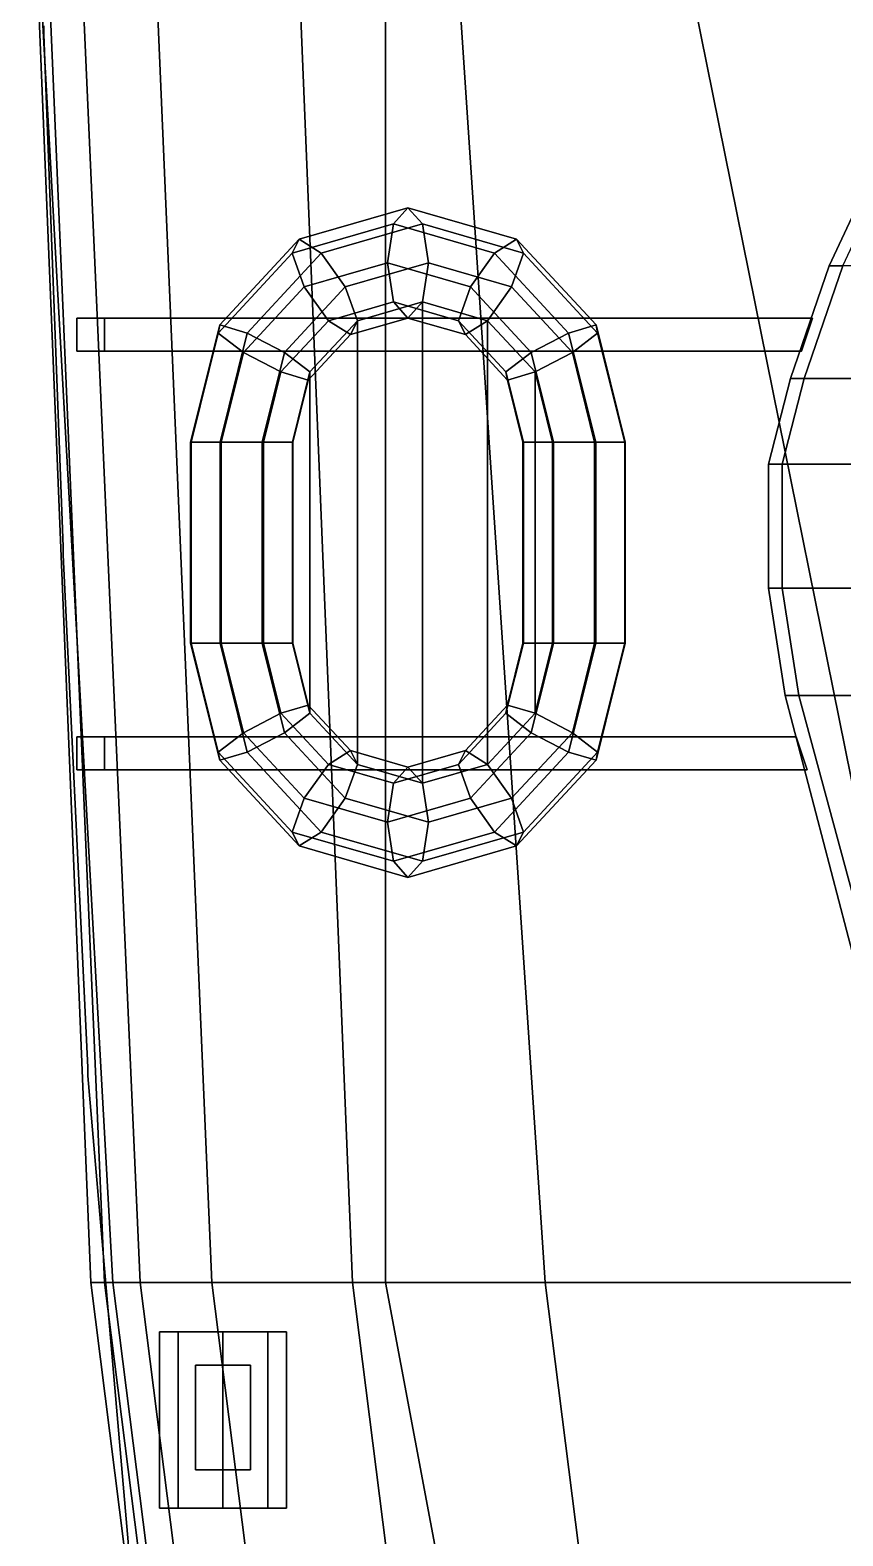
# Model space of a CAD drawing. Header units: millimetres. Extents: x -4.4 to 4.4, y -34.7 to 40.8.
# Drawn here: x -4.3 to -1.35, y -15.82 to -10.36 of the extents above; entities that cross this region are included whole.
import ezdxf

# ---------------------------------------------------------------- set-up
doc = ezdxf.new("R2010")
doc.units = ezdxf.units.MM
for name, color, linetype in [('boats', 1, 'Continuous'), ('railings', 6, 'Continuous'), ('superstructure', 3, 'Continuous')]:
    doc.layers.add(name, color=color, linetype=linetype)

msp = doc.modelspace()

# ---------------------------------------------------------------- linework, layer by layer
for points in [[(-4.26, -9.51, 2.09), (-4.3, -9.51, 1.13), (-4.08, -14.9, 1.13), (-4.03, -14.9, 2.07)], [(-4.3, -9.51, 1.13), (-4.3, -9.51, -0.02), (-4, -14.9, 0.41), (-4.08, -14.9, 1.13)], [(-4.3, -9.51, -0.02), (-4.14, -9.51, -0.73), (-3.9, -14.9, 0.01), (-4, -14.9, 0.41)], [(-3.01, -9.51, 2.16), (-4.26, -9.51, 2.09), (-4.03, -14.9, 2.07), (-3.01, -14.9, 2.13)], [(-4.14, -9.51, -0.73), (-3.87, -9.51, -1.23), (-3.64, -14.9, -0.49), (-3.9, -14.9, 0.01)], [(-3.87, -9.51, -1.23), (-3.35, -9.51, -1.67), (-3.13, -14.9, -1.04), (-3.64, -14.9, -0.49)], [(-3.35, -9.51, -1.67), (-2.79, -9.51, -1.97), (-2.43, -14.9, -1.51), (-3.13, -14.9, -1.04)], [(-0.68, -9.51, 2.26), (-3.01, -9.51, 2.16), (-3.01, -14.9, 2.13), (-0.68, -14.9, 2.2)], [(-2.79, -9.51, -1.97), (-2.04, -9.51, -2.19), (-0.95, -14.9, -2.19), (-2.43, -14.9, -1.51)], [(-2.04, -9.51, -2.19), (-0.91, -9.51, -2.41), (-0.41, -14.9, -2.41), (-0.95, -14.9, -2.19)], [(-1.46, -11.4, 5.18), (-4.03, -11.4, 4.17), (-4.13, -11.4, 4.17), (-1.46, -11.4, 5.28)], [(-1.46, -11.4, 5.28), (-4.13, -11.4, 4.17), (-4.13, -11.52, 4.17), (-1.5, -11.52, 5.28)], [(-4.13, -11.4, 4.17), (-4.13, -11.4, 2.08), (-4.13, -11.52, 2.08), (-4.13, -11.52, 4.17)], [(-4.03, -11.4, 4.17), (-4.03, -11.4, 2.08), (-4.13, -11.4, 2.08), (-4.13, -11.4, 4.17)], [(-4.03, -11.52, 4.17), (-4.03, -11.4, 4.17), (-1.46, -11.4, 5.18), (-1.5, -11.52, 5.18)], [(-4.03, -11.52, 2.08), (-4.03, -11.4, 2.08), (-4.03, -11.4, 4.17), (-4.03, -11.52, 4.17)], [(-1.5, -11.52, 5.28), (-4.13, -11.52, 4.17), (-4.03, -11.52, 4.17), (-1.5, -11.52, 5.18)], [(-4.13, -11.52, 4.17), (-4.13, -11.52, 2.08), (-4.03, -11.52, 2.08), (-4.03, -11.52, 4.17)], [(-1.52, -12.92, 5.28), (-4.13, -12.92, 4.17), (-4.13, -13.04, 4.17), (-1.48, -13.04, 5.28)], [(-1.52, -12.92, 5.18), (-4.03, -12.92, 4.17), (-4.13, -12.92, 4.17), (-1.52, -12.92, 5.28)], [(-4.03, -12.92, 4.17), (-4.03, -12.92, 2.08), (-4.13, -12.92, 2.08), (-4.13, -12.92, 4.17)], [(-4.13, -12.92, 4.17), (-4.13, -12.92, 2.08), (-4.13, -13.04, 2.08), (-4.13, -13.04, 4.17)], [(-4.03, -13.04, 4.17), (-4.03, -12.92, 4.17), (-1.52, -12.92, 5.18), (-1.48, -13.04, 5.18)], [(-4.03, -13.04, 2.08), (-4.03, -12.92, 2.08), (-4.03, -12.92, 4.17), (-4.03, -13.04, 4.17)], [(-1.48, -13.04, 5.28), (-4.13, -13.04, 4.17), (-4.03, -13.04, 4.17), (-1.48, -13.04, 5.18)], [(-4.13, -13.04, 4.17), (-4.13, -13.04, 2.08), (-4.03, -13.04, 2.08), (-4.03, -13.04, 4.17)], [(-4.03, -14.9, 2.07), (-4.08, -14.9, 1.13), (-3.75, -17.51, 1.13), (-3.7, -17.51, 2.07)], [(-4.08, -14.9, 1.13), (-4, -14.9, 0.41), (-3.67, -17.51, 0.41), (-3.75, -17.51, 1.13)], [(-3.01, -14.9, 2.13), (-4.03, -14.9, 2.07), (-3.7, -17.51, 2.07), (-2.52, -17.51, 2.14)], [(-4, -14.9, 0.41), (-3.9, -14.9, 0.01), (-3.57, -17.51, 0.01), (-3.67, -17.51, 0.41)], [(-3.9, -14.9, 0.01), (-3.64, -14.9, -0.49), (-3.31, -17.51, -0.49), (-3.57, -17.51, 0.01)], [(-3.64, -14.9, -0.49), (-3.13, -14.9, -1.04), (-2.8, -17.51, -1.04), (-3.31, -17.51, -0.49)], [(-3.13, -14.9, -1.04), (-2.43, -14.9, -1.51), (-2.1, -17.51, -1.51), (-2.8, -17.51, -1.04)], [(-0.68, -14.9, 2.2), (-3.01, -14.9, 2.13), (-2.52, -17.51, 2.14), (-1.1, -17.51, 2.2)], [(-2.43, -14.9, -1.51), (-0.95, -14.9, -2.19), (-0.62, -17.51, -2.28), (-2.1, -17.51, -1.51)], [(-3.5, -15.2, 2.93), (-3.5, -15.2, 2.08), (-3.7, -15.2, 2.08), (-3.7, -15.2, 2.93)], [(-3.7, -15.2, 2.93), (-3.7, -15.2, 2.08), (-3.7, -15.58, 2.08), (-3.7, -15.58, 2.93)], [(-3.5, -15.58, 2.08), (-3.5, -15.2, 2.08), (-3.5, -15.2, 2.93), (-3.5, -15.58, 2.93)], [(-3.7, -15.58, 2.93), (-3.7, -15.58, 2.08), (-3.5, -15.58, 2.08), (-3.5, -15.58, 2.93)]]:
    msp.add_3dface(points)
at = {"layer": 'boats'}
for points in [[(-3.3232, -11.1139, 4.7351), (-3.3487, -11.1646, 4.8772), (-2.9815, -11.0586, 5.0246), (-2.9288, -11, 4.8934)], [(-3.2434, -11.1646, 4.6147), (-3.3232, -11.1139, 4.7351), (-2.9288, -11, 4.8934), (-2.8761, -11.0586, 4.7621)], [(-2.9288, -11, 4.8934), (-2.9815, -11.0586, 5.0246), (-2.6143, -11.1646, 5.172), (-2.5344, -11.1139, 5.0517)], [(-2.8761, -11.0586, 4.7621), (-2.9288, -11, 4.8934), (-2.5344, -11.1139, 5.0517), (-2.5089, -11.1646, 4.9095)], [(-3.3487, -11.1646, 4.8772), (-3.3049, -11.2871, 4.9579), (-3.0033, -11.2, 5.079), (-2.9815, -11.0586, 5.0246)], [(-3.1559, -11.2871, 4.5867), (-3.2434, -11.1646, 4.6147), (-2.8761, -11.0586, 4.7621), (-2.8543, -11.2, 4.7078)], [(-2.9815, -11.0586, 5.0246), (-3.0033, -11.2, 5.079), (-2.7017, -11.2871, 5.2), (-2.6143, -11.1646, 5.172)], [(-2.8543, -11.2, 4.7078), (-2.8761, -11.0586, 4.7621), (-2.5089, -11.1646, 4.9095), (-2.5527, -11.2871, 4.8288)], [(-3.612, -11.425, 4.6192), (-3.6176, -11.4543, 4.7693), (-3.3487, -11.1646, 4.8772), (-3.3232, -11.1139, 4.7351)], [(-3.5122, -11.4543, 4.5068), (-3.612, -11.425, 4.6192), (-3.3232, -11.1139, 4.7351), (-3.2434, -11.1646, 4.6147)], [(-2.5344, -11.1139, 5.0517), (-2.6143, -11.1646, 5.172), (-2.3454, -11.4543, 5.2799), (-2.2457, -11.425, 5.1676)], [(-2.5089, -11.1646, 4.9095), (-2.5344, -11.1139, 5.0517), (-2.2457, -11.425, 5.1676), (-2.2401, -11.4543, 5.0174)], [(-3.6176, -11.4543, 4.7693), (-3.5257, -11.525, 4.8693), (-3.3049, -11.2871, 4.9579), (-3.3487, -11.1646, 4.8772)], [(-3.3767, -11.525, 4.4981), (-3.5122, -11.4543, 4.5068), (-3.2434, -11.1646, 4.6147), (-3.1559, -11.2871, 4.5867)], [(-3.3049, -11.2871, 4.9579), (-3.2175, -11.4096, 4.9299), (-2.9815, -11.3414, 5.0246), (-3.0033, -11.2, 5.079)], [(-3.1121, -11.4096, 4.6674), (-3.1559, -11.2871, 4.5867), (-2.8543, -11.2, 4.7078), (-2.8761, -11.3414, 4.7621)], [(-3.0033, -11.2, 5.079), (-2.9815, -11.3414, 5.0246), (-2.7455, -11.4096, 5.1193), (-2.7017, -11.2871, 5.2)], [(-2.8761, -11.3414, 4.7621), (-2.8543, -11.2, 4.7078), (-2.5527, -11.2871, 4.8288), (-2.6402, -11.4096, 4.8569)], [(-2.6143, -11.1646, 5.172), (-2.7017, -11.2871, 5.2), (-2.4809, -11.525, 5.2887), (-2.3454, -11.4543, 5.2799)], [(-2.5527, -11.2871, 4.8288), (-2.5089, -11.1646, 4.9095), (-2.2401, -11.4543, 5.0174), (-2.3319, -11.525, 4.9175)], [(-3.5257, -11.525, 4.8693), (-3.3903, -11.5957, 4.8606), (-3.2175, -11.4096, 4.9299), (-3.3049, -11.2871, 4.9579)], [(-3.2849, -11.5957, 4.5981), (-3.3767, -11.525, 4.4981), (-3.1559, -11.2871, 4.5867), (-3.1121, -11.4096, 4.6674)], [(-2.7017, -11.2871, 5.2), (-2.7455, -11.4096, 5.1193), (-2.5728, -11.5957, 5.1887), (-2.4809, -11.525, 5.2887)], [(-2.6402, -11.4096, 4.8569), (-2.5527, -11.2871, 4.8288), (-2.3319, -11.525, 4.9175), (-2.4674, -11.5957, 4.9262)], [(-3.2175, -11.4096, 4.9299), (-3.1376, -11.4603, 4.8096), (-2.9288, -11.4, 4.8934), (-2.9815, -11.3414, 5.0246)], [(-3.1376, -11.4603, 4.8096), (-3.1121, -11.4096, 4.6674), (-2.8761, -11.3414, 4.7621), (-2.9288, -11.4, 4.8934)], [(-3.1121, -13.0204, 4.6674), (-2.8761, -13.0886, 4.7621), (-2.8761, -11.3414, 4.7621), (-3.1121, -11.4096, 4.6674)], [(-2.9815, -11.3414, 5.0246), (-2.9288, -11.4, 4.8934), (-2.72, -11.4603, 4.9772), (-2.7455, -11.4096, 5.1193)], [(-2.9288, -11.4, 4.8934), (-2.8761, -11.3414, 4.7621), (-2.6402, -11.4096, 4.8569), (-2.72, -11.4603, 4.9772)], [(-2.8761, -13.0886, 4.7621), (-2.6402, -13.0204, 4.8569), (-2.6402, -11.4096, 4.8569), (-2.8761, -11.3414, 4.7621)], [(-3.3903, -11.5957, 4.8606), (-3.2905, -11.625, 4.7482), (-3.1376, -11.4603, 4.8096), (-3.2175, -11.4096, 4.9299)], [(-3.2905, -11.625, 4.7482), (-3.2849, -11.5957, 4.5981), (-3.1121, -11.4096, 4.6674), (-3.1376, -11.4603, 4.8096)], [(-3.2849, -12.8343, 4.5981), (-3.1121, -13.0204, 4.6674), (-3.1121, -11.4096, 4.6674), (-3.2849, -11.5957, 4.5981)], [(-2.7455, -11.4096, 5.1193), (-2.72, -11.4603, 4.9772), (-2.5672, -11.625, 5.0385), (-2.5728, -11.5957, 5.1887)], [(-2.72, -11.4603, 4.9772), (-2.6402, -11.4096, 4.8569), (-2.4674, -11.5957, 4.9262), (-2.5672, -11.625, 5.0385)], [(-2.6402, -13.0204, 4.8569), (-2.4674, -12.8343, 4.9262), (-2.4674, -11.5957, 4.9262), (-2.6402, -11.4096, 4.8569)], [(-3.7177, -11.85, 4.5767), (-3.716, -11.85, 4.7298), (-3.6176, -11.4543, 4.7693), (-3.612, -11.425, 4.6192)], [(-3.6106, -11.85, 4.4673), (-3.7177, -11.85, 4.5767), (-3.612, -11.425, 4.6192), (-3.5122, -11.4543, 4.5068)], [(-3.716, -11.85, 4.7298), (-3.6065, -11.85, 4.8369), (-3.5257, -11.525, 4.8693), (-3.6176, -11.4543, 4.7693)], [(-3.4575, -11.85, 4.4656), (-3.6106, -11.85, 4.4673), (-3.5122, -11.4543, 4.5068), (-3.3767, -11.525, 4.4981)], [(-2.3454, -11.4543, 5.2799), (-2.4809, -11.525, 5.2887), (-2.4001, -11.85, 5.3211), (-2.247, -11.85, 5.3194)], [(-2.2457, -11.425, 5.1676), (-2.3454, -11.4543, 5.2799), (-2.247, -11.85, 5.3194), (-2.14, -11.85, 5.21)], [(-2.3319, -11.525, 4.9175), (-2.2401, -11.4543, 5.0174), (-2.1417, -11.85, 5.0569), (-2.2511, -11.85, 4.9499)], [(-2.2401, -11.4543, 5.0174), (-2.2457, -11.425, 5.1676), (-2.14, -11.85, 5.21), (-2.1417, -11.85, 5.0569)], [(-3.6065, -11.85, 4.8369), (-3.4535, -11.85, 4.8352), (-3.3903, -11.5957, 4.8606), (-3.5257, -11.525, 4.8693)], [(-3.3481, -11.85, 4.5727), (-3.4575, -11.85, 4.4656), (-3.3767, -11.525, 4.4981), (-3.2849, -11.5957, 4.5981)], [(-2.4809, -11.525, 5.2887), (-2.5728, -11.5957, 5.1887), (-2.5095, -11.85, 5.2141), (-2.4001, -11.85, 5.3211)], [(-2.4674, -11.5957, 4.9262), (-2.3319, -11.525, 4.9175), (-2.2511, -11.85, 4.9499), (-2.4042, -11.85, 4.9516)], [(-3.4535, -11.85, 4.8352), (-3.3464, -11.85, 4.7257), (-3.2905, -11.625, 4.7482), (-3.3903, -11.5957, 4.8606)], [(-3.3481, -12.58, 4.5727), (-3.2849, -12.8343, 4.5981), (-3.2849, -11.5957, 4.5981), (-3.3481, -11.85, 4.5727)], [(-3.3464, -11.85, 4.7257), (-3.3481, -11.85, 4.5727), (-3.2849, -11.5957, 4.5981), (-3.2905, -11.625, 4.7482)], [(-2.5728, -11.5957, 5.1887), (-2.5672, -11.625, 5.0385), (-2.5112, -11.85, 5.061), (-2.5095, -11.85, 5.2141)], [(-2.5672, -11.625, 5.0385), (-2.4674, -11.5957, 4.9262), (-2.4042, -11.85, 4.9516), (-2.5112, -11.85, 5.061)], [(-2.4674, -12.8343, 4.9262), (-2.4042, -12.58, 4.9516), (-2.4042, -11.85, 4.9516), (-2.4674, -11.5957, 4.9262)], [(-3.7177, -12.58, 4.5767), (-3.716, -12.58, 4.7298), (-3.716, -11.85, 4.7298), (-3.7177, -11.85, 4.5767)], [(-3.6106, -12.58, 4.4673), (-3.7177, -12.58, 4.5767), (-3.7177, -11.85, 4.5767), (-3.6106, -11.85, 4.4673)], [(-3.716, -12.58, 4.7298), (-3.6065, -12.58, 4.8369), (-3.6065, -11.85, 4.8369), (-3.716, -11.85, 4.7298)], [(-3.4575, -12.58, 4.4656), (-3.6106, -12.58, 4.4673), (-3.6106, -11.85, 4.4673), (-3.4575, -11.85, 4.4656)], [(-3.6065, -12.58, 4.8369), (-3.4535, -12.58, 4.8352), (-3.4535, -11.85, 4.8352), (-3.6065, -11.85, 4.8369)], [(-3.3481, -12.58, 4.5727), (-3.4575, -12.58, 4.4656), (-3.4575, -11.85, 4.4656), (-3.3481, -11.85, 4.5727)], [(-3.4535, -12.58, 4.8352), (-3.3464, -12.58, 4.7257), (-3.3464, -11.85, 4.7257), (-3.4535, -11.85, 4.8352)], [(-3.3464, -12.58, 4.7257), (-3.3481, -12.58, 4.5727), (-3.3481, -11.85, 4.5727), (-3.3464, -11.85, 4.7257)], [(-2.5112, -12.58, 5.061), (-2.5095, -12.58, 5.2141), (-2.5095, -11.85, 5.2141), (-2.5112, -11.85, 5.061)], [(-2.4042, -12.58, 4.9516), (-2.5112, -12.58, 5.061), (-2.5112, -11.85, 5.061), (-2.4042, -11.85, 4.9516)], [(-2.5095, -12.58, 5.2141), (-2.4001, -12.58, 5.3211), (-2.4001, -11.85, 5.3211), (-2.5095, -11.85, 5.2141)], [(-2.2511, -12.58, 4.9499), (-2.4042, -12.58, 4.9516), (-2.4042, -11.85, 4.9516), (-2.2511, -11.85, 4.9499)], [(-2.4001, -12.58, 5.3211), (-2.247, -12.58, 5.3194), (-2.247, -11.85, 5.3194), (-2.4001, -11.85, 5.3211)], [(-2.1417, -12.58, 5.0569), (-2.2511, -12.58, 4.9499), (-2.2511, -11.85, 4.9499), (-2.1417, -11.85, 5.0569)], [(-2.247, -12.58, 5.3194), (-2.14, -12.58, 5.21), (-2.14, -11.85, 5.21), (-2.247, -11.85, 5.3194)], [(-2.14, -12.58, 5.21), (-2.1417, -12.58, 5.0569), (-2.1417, -11.85, 5.0569), (-2.14, -11.85, 5.21)], [(-3.612, -13.005, 4.6192), (-3.6176, -12.9757, 4.7693), (-3.716, -12.58, 4.7298), (-3.7177, -12.58, 4.5767)], [(-3.5122, -12.9757, 4.5068), (-3.612, -13.005, 4.6192), (-3.7177, -12.58, 4.5767), (-3.6106, -12.58, 4.4673)], [(-3.6176, -12.9757, 4.7693), (-3.5257, -12.905, 4.8693), (-3.6065, -12.58, 4.8369), (-3.716, -12.58, 4.7298)], [(-3.3767, -12.905, 4.4981), (-3.5122, -12.9757, 4.5068), (-3.6106, -12.58, 4.4673), (-3.4575, -12.58, 4.4656)], [(-3.5257, -12.905, 4.8693), (-3.3903, -12.8343, 4.8606), (-3.4535, -12.58, 4.8352), (-3.6065, -12.58, 4.8369)], [(-3.2849, -12.8343, 4.5981), (-3.3767, -12.905, 4.4981), (-3.4575, -12.58, 4.4656), (-3.3481, -12.58, 4.5727)], [(-3.3903, -12.8343, 4.8606), (-3.2905, -12.805, 4.7482), (-3.3464, -12.58, 4.7257), (-3.4535, -12.58, 4.8352)], [(-3.2905, -12.805, 4.7482), (-3.2849, -12.8343, 4.5981), (-3.3481, -12.58, 4.5727), (-3.3464, -12.58, 4.7257)], [(-2.5095, -12.58, 5.2141), (-2.5112, -12.58, 5.061), (-2.5672, -12.805, 5.0385), (-2.5728, -12.8343, 5.1887)], [(-2.4001, -12.58, 5.3211), (-2.5095, -12.58, 5.2141), (-2.5728, -12.8343, 5.1887), (-2.4809, -12.905, 5.2887)], [(-2.5112, -12.58, 5.061), (-2.4042, -12.58, 4.9516), (-2.4674, -12.8343, 4.9262), (-2.5672, -12.805, 5.0385)], [(-2.247, -12.58, 5.3194), (-2.4001, -12.58, 5.3211), (-2.4809, -12.905, 5.2887), (-2.3454, -12.9757, 5.2799)], [(-2.4042, -12.58, 4.9516), (-2.2511, -12.58, 4.9499), (-2.3319, -12.905, 4.9175), (-2.4674, -12.8343, 4.9262)], [(-2.14, -12.58, 5.21), (-2.247, -12.58, 5.3194), (-2.3454, -12.9757, 5.2799), (-2.2457, -13.005, 5.1676)], [(-2.2511, -12.58, 4.9499), (-2.1417, -12.58, 5.0569), (-2.2401, -12.9757, 5.0174), (-2.3319, -12.905, 4.9175)], [(-2.1417, -12.58, 5.0569), (-2.14, -12.58, 5.21), (-2.2457, -13.005, 5.1676), (-2.2401, -12.9757, 5.0174)], [(-3.3049, -13.1429, 4.9579), (-3.2175, -13.0204, 4.9299), (-3.3903, -12.8343, 4.8606), (-3.5257, -12.905, 4.8693)], [(-3.2175, -13.0204, 4.9299), (-3.1376, -12.9697, 4.8096), (-3.2905, -12.805, 4.7482), (-3.3903, -12.8343, 4.8606)], [(-3.1121, -13.0204, 4.6674), (-3.1559, -13.1429, 4.5867), (-3.3767, -12.905, 4.4981), (-3.2849, -12.8343, 4.5981)], [(-3.1376, -12.9697, 4.8096), (-3.1121, -13.0204, 4.6674), (-3.2849, -12.8343, 4.5981), (-3.2905, -12.805, 4.7482)], [(-2.5728, -12.8343, 5.1887), (-2.5672, -12.805, 5.0385), (-2.72, -12.9697, 4.9772), (-2.7455, -13.0204, 5.1193)], [(-2.4809, -12.905, 5.2887), (-2.5728, -12.8343, 5.1887), (-2.7455, -13.0204, 5.1193), (-2.7017, -13.1429, 5.2)], [(-2.5672, -12.805, 5.0385), (-2.4674, -12.8343, 4.9262), (-2.6402, -13.0204, 4.8569), (-2.72, -12.9697, 4.9772)], [(-2.4674, -12.8343, 4.9262), (-2.3319, -12.905, 4.9175), (-2.5527, -13.1429, 4.8288), (-2.6402, -13.0204, 4.8569)], [(-3.3487, -13.2654, 4.8772), (-3.3049, -13.1429, 4.9579), (-3.5257, -12.905, 4.8693), (-3.6176, -12.9757, 4.7693)], [(-3.1559, -13.1429, 4.5867), (-3.2434, -13.2654, 4.6147), (-3.5122, -12.9757, 4.5068), (-3.3767, -12.905, 4.4981)], [(-2.3454, -12.9757, 5.2799), (-2.4809, -12.905, 5.2887), (-2.7017, -13.1429, 5.2), (-2.6143, -13.2654, 5.172)], [(-2.3319, -12.905, 4.9175), (-2.2401, -12.9757, 5.0174), (-2.5089, -13.2654, 4.9095), (-2.5527, -13.1429, 4.8288)], [(-3.3232, -13.3161, 4.7351), (-3.3487, -13.2654, 4.8772), (-3.6176, -12.9757, 4.7693), (-3.612, -13.005, 4.6192)], [(-3.2434, -13.2654, 4.6147), (-3.3232, -13.3161, 4.7351), (-3.612, -13.005, 4.6192), (-3.5122, -12.9757, 4.5068)], [(-2.9815, -13.0886, 5.0246), (-2.9288, -13.03, 4.8934), (-3.1376, -12.9697, 4.8096), (-3.2175, -13.0204, 4.9299)], [(-2.9288, -13.03, 4.8934), (-2.8761, -13.0886, 4.7621), (-3.1121, -13.0204, 4.6674), (-3.1376, -12.9697, 4.8096)], [(-2.7455, -13.0204, 5.1193), (-2.72, -12.9697, 4.9772), (-2.9288, -13.03, 4.8934), (-2.9815, -13.0886, 5.0246)], [(-2.72, -12.9697, 4.9772), (-2.6402, -13.0204, 4.8569), (-2.8761, -13.0886, 4.7621), (-2.9288, -13.03, 4.8934)], [(-2.2457, -13.005, 5.1676), (-2.3454, -12.9757, 5.2799), (-2.6143, -13.2654, 5.172), (-2.5344, -13.3161, 5.0517)], [(-2.2401, -12.9757, 5.0174), (-2.2457, -13.005, 5.1676), (-2.5344, -13.3161, 5.0517), (-2.5089, -13.2654, 4.9095)], [(-3.0033, -13.23, 5.079), (-2.9815, -13.0886, 5.0246), (-3.2175, -13.0204, 4.9299), (-3.3049, -13.1429, 4.9579)], [(-2.8761, -13.0886, 4.7621), (-2.8543, -13.23, 4.7078), (-3.1559, -13.1429, 4.5867), (-3.1121, -13.0204, 4.6674)], [(-2.7017, -13.1429, 5.2), (-2.7455, -13.0204, 5.1193), (-2.9815, -13.0886, 5.0246), (-3.0033, -13.23, 5.079)], [(-2.6402, -13.0204, 4.8569), (-2.5527, -13.1429, 4.8288), (-2.8543, -13.23, 4.7078), (-2.8761, -13.0886, 4.7621)], [(-2.9815, -13.3714, 5.0246), (-3.0033, -13.23, 5.079), (-3.3049, -13.1429, 4.9579), (-3.3487, -13.2654, 4.8772)], [(-2.8543, -13.23, 4.7078), (-2.8761, -13.3714, 4.7621), (-3.2434, -13.2654, 4.6147), (-3.1559, -13.1429, 4.5867)], [(-2.6143, -13.2654, 5.172), (-2.7017, -13.1429, 5.2), (-3.0033, -13.23, 5.079), (-2.9815, -13.3714, 5.0246)], [(-2.5527, -13.1429, 4.8288), (-2.5089, -13.2654, 4.9095), (-2.8761, -13.3714, 4.7621), (-2.8543, -13.23, 4.7078)], [(-2.9288, -13.43, 4.8934), (-2.9815, -13.3714, 5.0246), (-3.3487, -13.2654, 4.8772), (-3.3232, -13.3161, 4.7351)], [(-2.8761, -13.3714, 4.7621), (-2.9288, -13.43, 4.8934), (-3.3232, -13.3161, 4.7351), (-3.2434, -13.2654, 4.6147)], [(-2.5344, -13.3161, 5.0517), (-2.6143, -13.2654, 5.172), (-2.9815, -13.3714, 5.0246), (-2.9288, -13.43, 4.8934)], [(-2.5089, -13.2654, 4.9095), (-2.5344, -13.3161, 5.0517), (-2.9288, -13.43, 4.8934), (-2.8761, -13.3714, 4.7621)]]:
    msp.add_3dface(points, dxfattribs=at)
at = {"layer": 'railings'}
for points in [[(-4.25, -10.37, 3.08), (-4.25, -10.34, 3.08), (-4.25, -10.34, 2.08), (-4.25, -10.37, 2.08)], [(-4.25, -10.37, 2.08), (-4.25, -10.34, 2.08), (-4.25, -10.34, 3.08), (-4.25, -10.37, 3.08)], [(-4.25, -10.37, 3.05), (-4.25, -10.37, 3.08), (-4.18, -12.23, 3.07), (-4.18, -12.23, 3.04)], [(-4.18, -12.23, 3.04), (-4.18, -12.23, 3.07), (-4.25, -10.37, 3.08), (-4.25, -10.37, 3.05)], [(-4.18, -12.23, 2.69), (-4.18, -12.23, 2.72), (-4.25, -10.37, 2.73), (-4.25, -10.37, 2.7)], [(-4.25, -10.37, 2.7), (-4.25, -10.37, 2.73), (-4.18, -12.23, 2.72), (-4.18, -12.23, 2.69)], [(-4.18, -12.26, 2.07), (-4.18, -12.23, 2.07), (-4.18, -12.23, 3.07), (-4.18, -12.26, 3.07)], [(-4.18, -12.26, 3.07), (-4.18, -12.23, 3.07), (-4.18, -12.23, 2.07), (-4.18, -12.26, 2.07)], [(-4.09, -14.12, 3.04), (-4.09, -14.12, 3.07), (-4.18, -12.26, 3.07), (-4.18, -12.26, 3.04)], [(-4.18, -12.26, 3.04), (-4.18, -12.26, 3.07), (-4.09, -14.12, 3.07), (-4.09, -14.12, 3.04)], [(-4.18, -12.26, 2.69), (-4.18, -12.26, 2.72), (-4.09, -14.12, 2.72), (-4.09, -14.12, 2.69)], [(-4.09, -14.12, 2.69), (-4.09, -14.12, 2.72), (-4.18, -12.26, 2.72), (-4.18, -12.26, 2.69)], [(-4.09, -14.15, 3.07), (-4.09, -14.12, 3.07), (-4.09, -14.12, 2.07), (-4.09, -14.15, 2.07)], [(-4.09, -14.15, 2.07), (-4.09, -14.12, 2.07), (-4.09, -14.12, 3.07), (-4.09, -14.15, 3.07)], [(-4.09, -14.15, 3.04), (-4.09, -14.15, 3.07), (-3.93, -16.01, 3.07), (-3.93, -16.01, 3.04)], [(-3.93, -16.01, 3.04), (-3.93, -16.01, 3.07), (-4.09, -14.15, 3.07), (-4.09, -14.15, 3.04)], [(-3.93, -16.01, 2.69), (-3.93, -16.01, 2.72), (-4.09, -14.15, 2.72), (-4.09, -14.15, 2.69)], [(-4.09, -14.15, 2.69), (-4.09, -14.15, 2.72), (-3.93, -16.01, 2.72), (-3.93, -16.01, 2.69)]]:
    msp.add_3dface(points, dxfattribs=at)
at = {"layer": 'superstructure'}
for points in [[(-1.17, -10.72, 5.28), (-1.17, -10.72, 2.16), (-1.4, -11.21, 2.16), (-1.4, -11.21, 5.28)], [(-1.17, -10.72, 5.28), (-1.4, -11.21, 5.28), (-1.35, -11.21, 5.28), (-1.12, -10.72, 5.28)], [(-1.4, -11.21, 2.16), (-1.54, -11.62, 2.16), (-1.54, -11.62, 5.28), (-1.4, -11.21, 5.28)], [(-1.4, -11.21, 5.28), (-1.54, -11.62, 5.28), (-1.49, -11.62, 5.28), (-1.35, -11.21, 5.28)], [(-1.35, -11.21, 4.17), (-1.49, -11.62, 4.17), (1.49, -11.62, 4.17), (1.35, -11.21, 4.17)], [(-1.35, -11.21, 4.17), (-1.35, -11.21, 5.28), (-1.49, -11.62, 5.28), (-1.49, -11.62, 4.17)], [(-1.54, -11.62, 5.28), (-1.54, -11.62, 2.16), (-1.62, -11.93, 2.16), (-1.62, -11.93, 5.28)], [(-1.54, -11.62, 5.28), (-1.62, -11.93, 5.28), (-1.57, -11.93, 5.28), (-1.49, -11.62, 5.28)], [(1.57, -11.93, 4.17), (1.49, -11.62, 4.17), (-1.49, -11.62, 4.17), (-1.57, -11.93, 4.17)], [(-1.49, -11.62, 4.17), (-1.49, -11.62, 5.28), (-1.57, -11.93, 5.28), (-1.57, -11.93, 4.17)], [(-1.62, -11.93, 2.16), (-1.62, -12.38, 2.16), (-1.62, -12.38, 5.28), (-1.62, -11.93, 5.28)], [(-1.62, -11.93, 5.28), (-1.62, -12.38, 5.28), (-1.57, -12.38, 5.28), (-1.57, -11.93, 5.28)], [(-1.57, -11.93, 4.17), (-1.57, -12.38, 4.17), (1.57, -12.38, 4.17), (1.57, -11.93, 4.17)], [(-1.57, -11.93, 4.17), (-1.57, -11.93, 5.28), (-1.57, -12.38, 5.28), (-1.57, -12.38, 4.17)], [(-1.62, -12.38, 2.16), (-1.56, -12.77, 2.16), (-1.56, -12.77, 5.28), (-1.62, -12.38, 5.28)], [(-1.62, -12.38, 5.28), (-1.56, -12.77, 5.28), (-1.51, -12.77, 5.28), (-1.57, -12.38, 5.28)], [(-1.57, -12.38, 4.17), (-1.51, -12.77, 4.17), (1.51, -12.77, 4.17), (1.57, -12.38, 4.17)], [(-1.57, -12.38, 4.17), (-1.57, -12.38, 5.28), (-1.51, -12.77, 5.28), (-1.51, -12.77, 4.17)], [(-1.56, -12.77, 5.28), (-1.56, -12.77, 2.16), (-1.17, -14.26, 2.16), (-1.17, -14.26, 5.28)], [(-1.56, -12.77, 5.28), (-1.17, -14.26, 5.28), (-1.12, -14.21, 5.28), (-1.51, -12.77, 5.28)], [(1.12, -14.21, 4.17), (1.51, -12.77, 4.17), (-1.51, -12.77, 4.17), (-1.12, -14.21, 4.17)], [(-1.51, -12.77, 4.17), (-1.51, -12.77, 5.28), (-1.12, -14.21, 5.28), (-1.12, -14.21, 4.17)], [(-3.83, -15.72, 3.1), (-3.7626, -15.72, 3.2626), (-3.7626, -15.08, 3.2626), (-3.83, -15.08, 3.1)], [(-3.7626, -15.72, 2.9374), (-3.83, -15.72, 3.1), (-3.83, -15.08, 3.1), (-3.7626, -15.08, 2.9374)], [(-3.7626, -15.08, 3.2626), (-3.37, -15.08, 3.1), (-3.4374, -15.08, 2.9374), (-3.83, -15.08, 3.1)], [(-3.83, -15.08, 3.1), (-3.4374, -15.08, 2.9374), (-3.6, -15.08, 2.87), (-3.7626, -15.08, 2.9374)], [(-3.6, -15.72, 2.87), (-3.7626, -15.72, 2.9374), (-3.7626, -15.08, 2.9374), (-3.6, -15.08, 2.87)], [(-3.7626, -15.72, 3.2626), (-3.6, -15.72, 3.33), (-3.6, -15.08, 3.33), (-3.7626, -15.08, 3.2626)], [(-3.6, -15.08, 3.33), (-3.4374, -15.08, 3.2626), (-3.37, -15.08, 3.1), (-3.7626, -15.08, 3.2626)], [(-3.4374, -15.72, 2.9374), (-3.6, -15.72, 2.87), (-3.6, -15.08, 2.87), (-3.4374, -15.08, 2.9374)], [(-3.6, -15.72, 3.33), (-3.4374, -15.72, 3.2626), (-3.4374, -15.08, 3.2626), (-3.6, -15.08, 3.33)], [(-3.4374, -15.72, 3.2626), (-3.37, -15.72, 3.1), (-3.37, -15.08, 3.1), (-3.4374, -15.08, 3.2626)], [(-3.37, -15.72, 3.1), (-3.4374, -15.72, 2.9374), (-3.4374, -15.08, 2.9374), (-3.37, -15.08, 3.1)], [(-3.83, -15.72, 3.1), (-3.4374, -15.72, 3.2626), (-3.6, -15.72, 3.33), (-3.7626, -15.72, 3.2626)], [(-3.7626, -15.72, 2.9374), (-3.37, -15.72, 3.1), (-3.4374, -15.72, 3.2626), (-3.83, -15.72, 3.1)], [(-3.6, -15.72, 2.87), (-3.4374, -15.72, 2.9374), (-3.37, -15.72, 3.1), (-3.7626, -15.72, 2.9374)]]:
    msp.add_3dface(points, dxfattribs=at)

doc.saveas('drawing.dxf')
